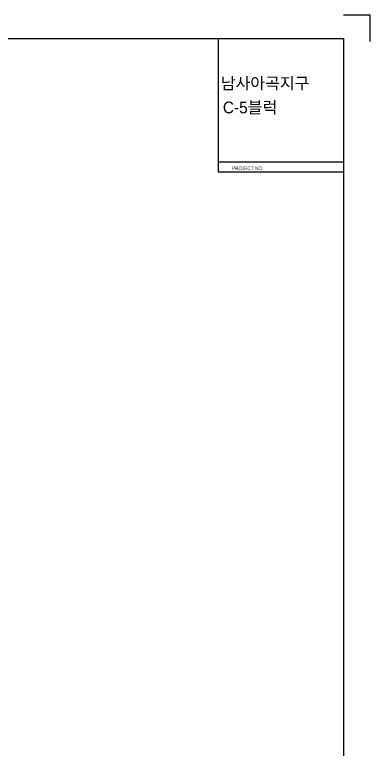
# Model space of a CAD drawing. Header units: millimetres. Extents: x 16332047 to 33387680, y -14835522 to -7015081.
# Drawn here: x 16931476 to 16959913, y -7495930 to -7437214 of the extents above; entities that cross this region are included whole.
import ezdxf
from ezdxf.enums import TextEntityAlignment as Align

# ---------------------------------------------------------------- set-up
doc = ezdxf.new("R2010")
doc.units = ezdxf.units.MM
doc.header["$LTSCALE"] = 300
doc.header["$MEASUREMENT"] = 0
doc.layers.add('3', color=3, linetype='CONTINUOUS')
doc.styles.add('GHD', font='')
doc.styles.add('GHS', font='')
doc.styles.get('GHD').set_extended_font_data('Dotum')
doc.styles.get('GHS').set_extended_font_data('Dotum')

msp = doc.modelspace()

# ---------------------------------------------------------------- linework, layer by layer
at = {"layer": '3', "color": 0, "linetype": 'Continuous'}
for p, q in [((16957759, -7437214), (16959913, -7437214)), ((16959913, -7439368), (16959913, -7437214)), ((16959913, -7439368), (16959913, -7437214)), ((16959913, -7439368), (16959913, -7437214)), ((16959913, -7439368), (16959913, -7437214)), ((16959913, -7439368), (16959913, -7437214)), ((16843919, -7439115), (16947751, -7439115)), ((16947751, -7439115), (16947751, -7449785)), ((16947751, -7439115), (16957798, -7439115)), ((16947751, -7448978), (16957798, -7448978)), ((16947751, -7449785), (16957798, -7449785))]:
    msp.add_line(p, q, dxfattribs=at)
at = {"layer": '3', "color": 0}
msp.add_line((16957798, -7519436), (16957798, -7439115), dxfattribs=at)

# ---------------------------------------------------------------- texts
at = {"layer": '3', "color": 0, "style": 'GHD'}
for s, p in [('남사아곡지구', (16947958, -7443166)), ('C-5블럭', (16948126, -7445099))]:
    msp.add_text(s, height=940.5, dxfattribs=at).set_placement(p)
at = {"layer": '3', "color": 0, "style": 'GHS'}
msp.add_text('PROJECT NO.', height=270.77, dxfattribs=at).set_placement((16950096, -7449486), align=Align.MIDDLE)

doc.saveas('drawing.dxf')
